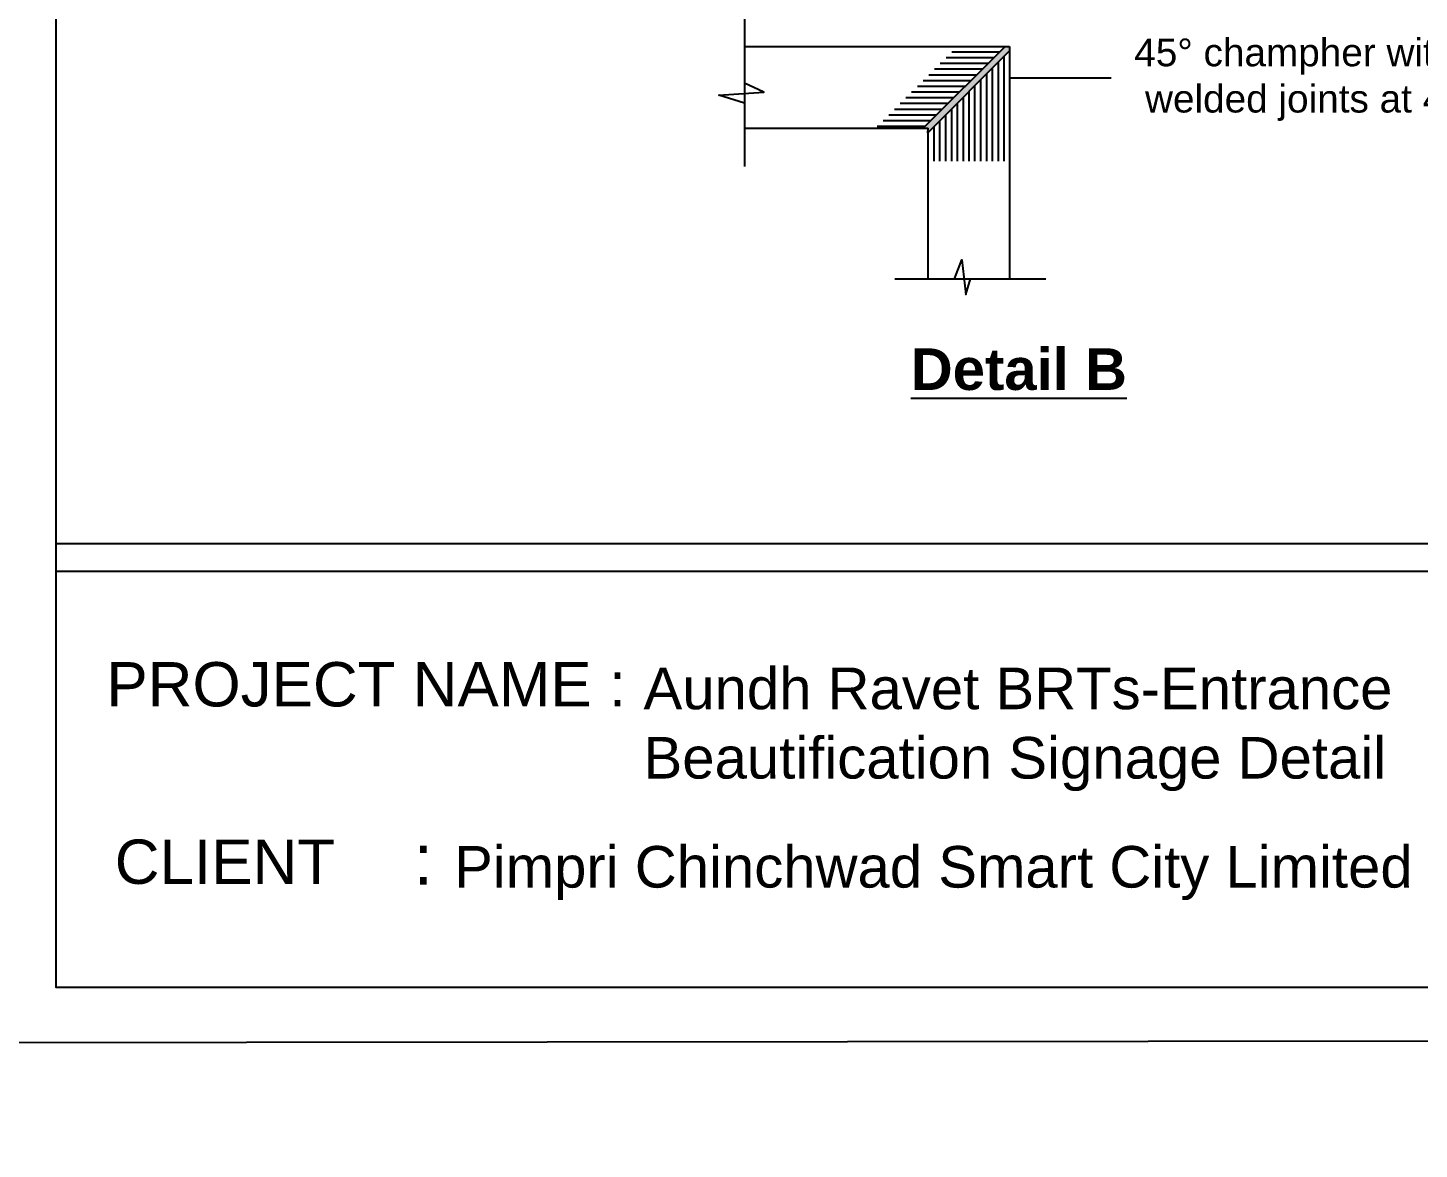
# Model space of a CAD drawing. Header units: metres. Extents: x 6 to 601, y -20 to 118.
# Drawn here: x 150.57 to 155.59, y 50.88 to 54.93 of the extents above; entities that cross this region are included whole.
import ezdxf

# ---------------------------------------------------------------- set-up
doc = ezdxf.new("R2010")
doc.units = ezdxf.units.M
doc.header["$MEASUREMENT"] = 0
doc.set_wipeout_variables(frame=1)
for name, pattern in [('CENTER', [2, 1.25, -0.25, 0.25, -0.25]), ('DASHED', [0.75, 0.5, -0.25]), ('DASHED2', [0.375, 0.25, -0.125])]:
    doc.linetypes.add(name, pattern=pattern)
for name, color, linetype in [('Brt Reling', 66, 'Continuous'), ('CENTER LINE', 6, 'CENTER'), ('DEFPOINT', 7, 'Continuous'), ('EL', 4, 'Continuous'), ('FOOTPATH', 30, 'Continuous'), ('HATCH', 8, 'Continuous'), ('PDA-Tree Girth', 7, 'Continuous'), ('PDA-Tree Grating', 7, 'Continuous'), ('PDA_Kerb Edge', 7, 'Continuous'), ('PDA_Levels', 7, 'Continuous'), ('PDA_Text', 19, 'Continuous'), ('PDA_Utility Band', 7, 'Continuous'), ('ProfileEdges', 7, 'Continuous'), ('PT', 2, 'Continuous'), ('Tree foliage', 74, 'Continuous'), ('Treegirth Hach', 96, 'Continuous')]:
    doc.layers.add(name, color=color, linetype=linetype)
for name, color, linetype, lineweight in [('CHEMBER', 194, 'Continuous', 30), ('Chp', 1, 'Continuous', 0), ('DASHED LINE', 8, 'DASHED2', 5), ('EXISTING ROAD', 7, 'Continuous', 5), ('PDA_Kerb Line', 250, 'Continuous', 30), ('PDA_Tactile band', 250, 'Continuous', 30), ('Treegirth', 13, 'Continuous', 30), ('WALL', 46, 'Continuous', 30)]:
    doc.layers.add(name, color=color, linetype=linetype, lineweight=lineweight)
for name, color, linetype, true_color in [('PDA - Dimensions', 7, 'Continuous', 0x000000), ('PDA - Hatch 4 - Pedestrian Ramp', 7, 'Continuous', 0xb3b3b3), ('PDA_Chainage Lines', 7, 'DASHED', 0x636466), ('PDA_Chainage Text', 7, 'Continuous', 0x636466)]:
    doc.layers.add(name, color=color, linetype=linetype, true_color=true_color)
doc.styles.add('AR', font='arial.ttf')
doc.styles.add('ARIAL', font='arialbd.ttf', dxfattribs={"width": 0.8})
doc.styles.add('PDF Arial', font='arial.ttf')
doc.styles.add('RS', font='RomanS')
doc.styles.get("Standard").update_dxf_attribs({"font": 'arial.ttf'})
doc.dimstyles.new('PDA_Dimentions', dxfattribs={"dimtxt": 0.3, "dimasz": 0.1, "dimexe": 0.075, "dimexo": 0.625, "dimgap": 0.1, "dimtad": 1, "dimdsep": 46, "dimtxsty": 'ARIAL', "dimblk": 'ARCHTICK', "dimcen": 0.09, "dimadec": 0, "dimazin": 0, "dimtfac": 1, "dimtmove": 1, "dimatfit": 3, "dimldrblk": 'ARCHTICK', "dimfxl": 1, "dimfxlon": 1, "dimlwd": 9, "dimarcsym": 0})
doc.dimstyles.get("Standard").update_dxf_attribs({"dimtxt": 0.18, "dimasz": 0.18, "dimexe": 0.18, "dimexo": 0.0625, "dimgap": 0.09, "dimtad": 0, "dimdec": 4, "dimzin": 0, "dimdsep": 46, "dimtxsty": 'Standard', "dimcen": 0.09, "dimadec": 0, "dimazin": 0, "dimtfac": 1, "dimtdec": 4, "dimtofl": 0, "dimtmove": 0, "dimatfit": 3, "dimfxl": 1, "dimtolj": 1, "dimtzin": 0, "dimarcsym": 0})

# ---------------------------------------------------------------- blocks, each defined once
blk = doc.blocks.new('Survey Base')
at = {"layer": 'Treegirth Hach', "lineweight": 5}
blk.add_hatch(color=8, dxfattribs=at).paths.add_polyline_path([(9947.807438811153, 10052.00313881115, 1), (9947.719561188846, 10052.00313881115, 1)])
at = {"layer": 'Brt Reling', "color": 8, "lineweight": 5, "elevation": 99.6956}
for points in [[(9946.0688, 10032.5006), (9918.1475, 10043.8812), (9893.3025, 10054.0267), (9886.122985621105, 10057.02610285822)], [(9945.993310725162, 10032.31539371127), (9918.072010725162, 10043.69599371127), (9893.226145649205, 10053.84184692119), (9886.043208493546, 10056.84267972102)]]:
    blk.add_lwpolyline(points, dxfattribs=at)
at = {"layer": 'CENTER LINE', "color": 8, "lineweight": 5, "ltscale": 2}
blk.add_lwpolyline([(9990.753495437828, 9926.798102528162), (9991.018061705803, 9931.446083342527), (9991.532914148022, 9956.941508111537, 0.3172132150365968), (9941.096063581146, 10030.38178720705), (9890.50529859179, 10050.81798229878), (9884.494266879756, 10053.28136159857)], format="xyb", dxfattribs=at)
at = {"layer": 'CHEMBER', "color": 8, "lineweight": 5}
for points, elevation in [([(9941.178999999998, 10050.6382), (9941.644599999998, 10052.0109), (9942.741799999998, 10051.6486)], 99.6054), ([(9942.7418, 10051.6486), (9942.2762, 10050.2759), (9941.179, 10050.6382)], 99.6799)]:
    blk.add_lwpolyline(points, dxfattribs=dict(at, elevation=elevation))
at = {"layer": 'Chp', "color": 8, "lineweight": 5}
blk.add_point((9945.825089549457, 10028.45053250837), dxfattribs=at)
at = {"layer": 'FOOTPATH', "color": 8, "lineweight": 5, "elevation": 99.6477}
blk.add_lwpolyline([(10004.7866114594, 9983.211269995612), (10004.2325, 9986.7247), (10003.5593, 9990.6829), (10001.8389, 9997.6047), (9999.6429, 10004.4286), (9997.7572, 10009.3528), (9994.7248, 10014.2305), (9991.0763, 10019.4218), (9986.6774, 10025.1078), (9979.9372, 10032.6138), (9975.0012, 10037.5156), (9969.0402, 10042.1762), (9965.306, 10044.5989), (9960.9045, 10046.3417), (9954.5509, 10049.0768), (9947.7635, 10051.9592), (9932.1836, 10058.0972), (9925.8846, 10060.5998), (9916.5229, 10064.388), (9910.5096, 10066.7966), (9893.365074992047, 10073.6770752974)], dxfattribs=at)
at = {"layer": 'PT'}
for p in [(9947.7635, 10051.9592, 99.8227), (9942.7418, 10051.6486, 99.6799), (9941.179, 10050.6382, 99.6054), (9942.2762, 10050.2759, 99.6689), (9946.0688, 10032.5006, 99.6956), (9945.9788, 10032.2827, 99.6913)]:
    blk.add_point(p, dxfattribs=at)
at = {"layer": 'Tree foliage'}
blk.add_circle((9947.7635, 10052.00313881115, 99.6477), 0.3912253239967443, dxfattribs=at)
at = {"layer": 'Treegirth', "color": 8, "lineweight": 5}
blk.add_circle((9947.7635, 10052.00313881115, 99.6477), 0.04393881115348641, dxfattribs=at)
at = {"layer": 'WALL', "color": 8, "lineweight": 5, "elevation": 99.6741}
for points in [[(10005.7433602174, 9976.214725753698), (10005.85086703158, 9978.471623570202), (10007.71474902527, 9979.52146025633), (10007.71155925502, 9982.737934850255), (10002.97827649431, 9999.693215556455), (10000.58913723579, 10006.69949227649), (9997.729791051574, 10013.32808185173), (9988.674198232458, 10025.37261413683), (9980.402598096907, 10034.86773244021), (9973.216165662312, 10041.51718168738), (9964.660724990565, 10046.7982571348), (9955.386045016352, 10051.1989520991), (9934.539648831074, 10059.20383697383), (9918.251381458234, 10065.60660556681), (9894.152096703952, 10075.48659133106)], [(10005.4437, 9976.229), (10005.5591, 9978.6516), (10007.41457509145, 9979.696701475195), (10007.4116, 9982.6967), (10002.6916, 9999.6044), (10000.309, 10006.5915), (9997.4685, 10013.1764), (9988.4409, 10025.1837), (9980.187, 10034.6585), (9973.0338, 10041.2772), (9964.5172, 10046.5343), (9955.2678, 10050.923), (9934.431, 10058.9242), (9918.1396, 10065.3282), (9894.032416778959, 10075.21142389933)]]:
    blk.add_lwpolyline(points, dxfattribs=at)
at = {"layer": 'EL'}
for s, p in [('99.80', (9943.3372, 10053.2417, 99.7974)), ('99.82', (9947.7635, 10051.5092, 99.8227)), ('99.68', (9942.7418, 10051.1986, 99.6799)), ('99.61', (9941.179, 10050.1882, 99.6054)), ('99.67', (9942.2762, 10049.8259, 99.6689)), ('99.70', (9946.0688, 10032.0506, 99.6956)), ('99.69', (9945.9788, 10031.8327, 99.6913))]:
    blk.add_text(s, height=0.3, dxfattribs=at).set_placement(p)
blk = doc.blocks.new('grating 2')
at = {"layer": 'PDA - Hatch 4 - Pedestrian Ramp', "ltscale": 0.1, "true_color": 0xc9c9c9}
h = blk.add_hatch(dxfattribs=at)
h.set_pattern_fill('ANSI36', color=9, scale=0.1, angle=95.22659420207617)
h.set_pattern_definition([(140.2265942020762, (8977.282069813158, -3736.417957618297), (-0.02480961240675281, 0.004387340564248081), [0.03125, -0.00625, 0, -0.00625])])
h.paths.add_polyline_path([(3400.416178192349, 2388.081141613099), (3400.493608786393, 2387.234675722997, -0.4142135623730951), (3401.262644082451, 2388.158572207144)])
at = {"layer": 'PDA-Tree Girth', "color": 254}
for p, q in [((3400.876625263392, 2387.884896955622), (3400.843938064359, 2387.925296017695)), ((3401.114567144472, 2388.06794988544), (3401.129424362024, 2388.018152292291)), ((3401.144281579577, 2387.96835469914), (3401.15913879713, 2387.918557105991)), ((3400.692705761778, 2387.663941452308), (3400.647046675877, 2387.688756469368)), ((3400.784023933576, 2387.614311418185), (3400.738364847677, 2387.639126435246)), ((3400.875342105374, 2387.564681384063), (3400.829683019476, 2387.589496401124)), ((3400.941999661459, 2387.804098831479), (3400.909312462425, 2387.844497893552)), ((3400.966660277173, 2387.51505134994), (3400.921001191274, 2387.539866367002)), ((3401.007374059524, 2387.723300707334), (3400.974686860492, 2387.763699769407)), ((3401.07274845759, 2387.64250258319), (3401.040061258557, 2387.682901645263)), ((3401.173996014683, 2387.868759512842), (3401.188853232235, 2387.818961919692)), ((3401.203710449789, 2387.769164326543), (3401.218567667342, 2387.719366733393)), ((3400.555861177751, 2387.396736898251), (3400.607527880209, 2387.391161142332)), ((3400.659194582667, 2387.385585386413), (3400.710861285124, 2387.380009630493)), ((3400.762527987582, 2387.374433874573), (3400.81419469004, 2387.368858118653)), ((3400.865861392496, 2387.363282362733), (3400.917528094955, 2387.357706606813))]:
    blk.add_line(p, q, dxfattribs=at)
at = {"layer": 'PDA-Tree Girth'}
blk.add_lwpolyline([(3400.493608786395, 2387.234675722997), (3401.011115059011, 2387.282014686775, -0.4142135623751762), (3401.309983046229, 2387.641065934526), (3401.262644082451, 2388.158572207144)], format="xyb", dxfattribs=at)
blk.add_arc((3401.340074676496, 2387.312106317042), 0.8499999999999772, 95.22659420206618, 185.2265942021243, dxfattribs=at)
at = {"layer": 'PDA-Tree Girth', "color": 254}
for radius, start, end in [(0.7887668520473567, 106.6125843642425, 128.9765942177965), (0.7368001588977109, 106.6125843642425, 128.9765942177965), (0.6848334657480651, 106.6125843642425, 128.9765942177965), (0.6328667725984195, 106.6125843642425, 128.9765942177965), (0.7887668520473567, 151.4765941863362, 173.8406040346555), (0.7368001588977109, 151.4765941863362, 173.8406040346555), (0.6848334657480651, 151.4765941863362, 173.8406040346555), (0.6328667725984195, 151.4765941863362, 173.8406040346555), (0.5809000794488037, 151.4765941863362, 173.8406040346555), (0.5289333862992164, 151.4765941863362, 173.8406040346555), (0.4769666931496293, 151.4765941863362, 173.8406040346555), (0.425000000000042, 151.4765941863362, 173.8406040346555), (0.5809000794488037, 106.6125843642425, 128.9765942177965), (0.5289333862992164, 106.6125843642425, 128.9765942177965), (0.4769666931496293, 106.6125843642425, 128.9765942177965), (0.425000000000042, 106.6125843642425, 128.9765942177965)]:
    blk.add_arc((3401.340074676496, 2387.312106317042), radius, start, end, dxfattribs=at)
at = {"layer": 'PDA-Tree Grating'}
blk.add_lwpolyline([(3401.262644082451, 2388.158572207144), (3400.416178192349, 2388.081141613099), (3400.493608786393, 2387.234675722997)], dxfattribs=at)
blk = doc.blocks.new('note')
at = {"layer": 'PDA_Kerb Line', "lineweight": 9}
blk.add_lwpolyline([(8271.673057118976, 11431.67047714566), (8292.438524708192, 11435.22381277589), (8293.15801481549, 11431.02368775048), (8272.392547226671, 11427.4703521193)], close=True, dxfattribs=at)
at = {"layer": 'PDA_Text', "insert": (8271.857884819565, 11431.42517935769), "char_height": 0.2999999999999998, "attachment_point": 1, "rotation": 9.62669910782356, "style": 'AR'}
blk.add_mtext_dynamic_manual_height_columns('{\\fArial|b1|i0|c0|p34;V.IMP NOTE : for Site Engineer -  PCMC Team  & Contracting Team .^J\\fArial|b0|i0|c0|p34;\\H0.33333x;^J}Please note, all the kerb line, seatings, grating, tactile alignment, bollards, drainage chamber covers, etc. shown in the drawings are as per the survey received. ^JThe Project Management Team and Contractors Team  has to verify these locations with respect to the site conditions and in case of any discrepancy and suggestion by engineering team / citizens  / local representatives , it is to be brought to the notice of team PDA before executing the same so that modifications if required could be done as per site conditions & suggestions if feasible.                                                    21st November 2022', width=20.70384526520898, gutter_width=7.5, heights=[3.955102574954353], dxfattribs=at)
blk = doc.blocks.new('_ArchTick')
at = {"color": 0, "linetype": 'ByBlock', "const_width": 0.15}
blk.add_lwpolyline([(-0.5, -0.5), (0.5, 0.5)], dxfattribs=at)
blk = doc.blocks.new('*D579')
at = {"layer": 'Defpoints', "color": 0, "transparency": 16777216}
for p in [(310.832625563569, 252.1217922481884), (309.3408406977996, 251.2783134286328), (314.5120044427786, 242.1325428007003)]:
    blk.add_point(p, dxfattribs=at)
at = {"layer": 'PDA - Dimensions', "color": 0, "lineweight": -2, "transparency": 16777216}
for p, q in [((309.8848962121736, 251.585931043992), (310.9196744458688, 252.1710110666459)), ((315.0560599571525, 242.4401604160595), (316.0908381908478, 243.0252404387134))]:
    blk.add_line(p, q, dxfattribs=at)
at = {"layer": 'PDA - Dimensions', "color": 0, "lineweight": 9, "transparency": 16777216}
for p, q in [((316.0037893085479, 242.9760216202559), (310.832625563569, 252.1217922481884)), ((312.9409498469444, 247.2802183950285), (312.4694429667147, 248.1141300614806)), ((313.4182074360584, 247.5489069342221), (312.9409498469444, 247.2802183950285))]:
    blk.add_line(p, q, dxfattribs=at)
at = {"layer": 'PDA - Dimensions', "color": 0, "lineweight": 9, "transparency": 16777216, "xscale": 0.1, "yscale": 0.1, "zscale": 0.1}
for p, rotation in [((310.832625563569, 252.1217922481884), 119.4845063425581), ((316.0037893085479, 242.9760216202559), 299.4845063425581)]:
    blk.add_blockref('_ArchTick', p, dxfattribs=dict(at, rotation=rotation))
at = {"layer": 'PDA - Dimensions', "color": 0, "transparency": 16777216, "insert": (313.2986489561852, 247.1619685424354), "char_height": 0.3, "attachment_point": 5, "rotation": 119.48450634255806, "style": 'ARIAL'}
blk.add_mtext('10.51', dxfattribs=at)
blk = doc.blocks.new('*D580')
at = {"layer": 'Defpoints', "color": 0, "transparency": 16777216}
for p in [(316.0014405565034, 242.9801756460274), (316.3229372067235, 242.4152509573305, 99.7064), (316.3229372066938, 242.4152509573136)]:
    blk.add_point(p, dxfattribs=at)
at = {"layer": 'PDA - Dimensions', "color": 0, "lineweight": -2, "transparency": 16777216}
for p, q in [((315.45824374045, 242.6710442515858), (315.9145290659051, 242.9307146228998)), ((315.77974039067, 242.1061195628888), (316.2360257161252, 242.3657899342029))]:
    blk.add_line(p, q, dxfattribs=at)
at = {"layer": 'PDA - Dimensions', "color": 0, "lineweight": 9, "transparency": 16777216}
for p, q in [((316.0014405564737, 242.9801756460105), (316.3229372066938, 242.4152509573136)), ((316.1621888815837, 242.697713301662), (315.7386597503698, 242.483718939616)), ((315.7386597503698, 242.483718939616), (316.1483562686763, 241.7638119735369))]:
    blk.add_line(p, q, dxfattribs=at)
at = {"layer": 'PDA - Dimensions', "color": 0, "lineweight": 9, "transparency": 16777216, "xscale": 0.1, "yscale": 0.1, "zscale": 0.1}
for p, rotation in [((316.0014405564737, 242.9801756460105), 119.6440518207673), ((316.3229372066938, 242.4152509573136), 299.6440518207673)]:
    blk.add_blockref('_ArchTick', p, dxfattribs=dict(at, rotation=rotation))
at = {"layer": 'PDA - Dimensions', "color": 0, "transparency": 16777216, "insert": (315.8527690062272, 242.7950708516652), "char_height": 0.3, "attachment_point": 5, "rotation": 119.64405182076727, "style": 'ARIAL'}
blk.add_mtext('0.65', dxfattribs=at)
blk = doc.blocks.new('*D581')
at = {"layer": 'Defpoints', "color": 0, "transparency": 16777216}
for p in [(316.9523929243658, 243.3487699116922), (316.0756320911696, 242.8498084101738), (316.3229372067235, 242.4152509573304, 99.7064)]:
    blk.add_point(p, dxfattribs=at)
at = {"layer": 'PDA - Dimensions', "color": 0, "lineweight": 9, "transparency": 16777216}
for p, q in [((316.7189730430676, 242.8184052636723), (316.4015048008695, 243.3762513493842)), ((317.1996980399197, 242.9142124588489), (316.9523929243658, 243.3487699116922)), ((317.0760454821428, 243.1314911852705), (316.7189730430676, 242.8184052636723))]:
    blk.add_line(p, q, dxfattribs=at)
at = {"layer": 'PDA - Dimensions', "color": 0, "lineweight": -2, "transparency": 16777216}
for p, q in [((316.6188289072228, 243.1589398046157), (317.0393044149343, 243.3982309348029)), ((316.8661340227767, 242.7243823517723), (317.2866095304882, 242.9636734819595))]:
    blk.add_line(p, q, dxfattribs=at)
at = {"layer": 'PDA - Dimensions', "color": 0, "lineweight": 9, "transparency": 16777216, "xscale": 0.1, "yscale": 0.1, "zscale": 0.1}
for p, rotation in [((316.9523929243658, 243.3487699116922), 119.644051820791), ((317.1996980399197, 242.9142124588489), 299.644051820791)]:
    blk.add_blockref('_ArchTick', p, dxfattribs=dict(at, rotation=rotation))
at = {"layer": 'PDA - Dimensions', "color": 0, "transparency": 16777216, "insert": (316.9988205867346, 242.8385266121004), "char_height": 0.3, "attachment_point": 5, "rotation": 119.64405182079103, "style": 'ARIAL'}
blk.add_mtext('0.5', dxfattribs=at)
blk = doc.blocks.new('*U448')
blk.add_lwpolyline([(0.05641654661860684, -0.1579309129576671), (0.09249480239503782, 0.1398917850694232), (-0.05641654661849316, 0.1579309129576671), (-0.09249480239498098, -0.139891785069409)], close=True)
blk = doc.blocks.new('*U449')
at = {"color": 0, "linetype": 'ByBlock', "lineweight": -2, "transparency": 16777216}
for p, rotation in [((413.8588475626099, 57.78330548421348), 304.6153846153848), ((414.1554084339013, 57.89595451952702), 290.7692307692309), ((414.4703104639679, 57.93435851669083), 276.9230769230771), ((414.7852526914445, 57.89628557498259), 263.0769230769233), ((415.0819318188385, 57.78394835538489), 249.2307692307695), ((413.5978628899781, 57.60295816322004), 318.4615384615385), ((415.3431059336506, 57.60387548877154), 235.3846153846157), ((413.3876218965387, 57.36539368730702), 332.3076923076924), ((415.5535965456571, 57.36653215561189), 221.5384615384619), ((413.2403430246354, 57.08441844030273), 346.1538461538462), ((415.7011707055906, 57.08571188772127), 207.6923076923081), ((415.7772519396858, 56.77773493832933), 193.8461538461543)]:
    blk.add_blockref('*U448', p, dxfattribs=dict(at, rotation=rotation))
blk.add_blockref('*U448', (413.1645855869664, 56.7763616822596), dxfattribs=at)
blk = doc.blocks.new('*U450')
at = {"layer": 'DASHED LINE'}
blk.add_line((0.690436106006814, -0.08347524936893791), (-0.6904361060068709, 0.08347524936894501), dxfattribs=at)
blk = doc.blocks.new('*U451')
at = {"color": 0, "linetype": 'ByBlock', "lineweight": -2, "transparency": 16777216}
for p, rotation in [((414.3042208211149, 57.293600452492), 290.7692307692309), ((414.470645869143, 57.31389462633893), 276.9230769230771), ((414.6370916214359, 57.29377096745409), 263.0769230769233), ((414.7938848558761, 57.23439898974537), 249.2307692307695), ((414.0095576074607, 57.13875669478542), 318.4615384615385), ((414.1474884962126, 57.23406786953098), 304.6153846153847), ((414.9319133195982, 57.13922917674881), 235.3846153846157), ((415.0431553000037, 57.01379245206759), 221.5384615384619), ((413.898444196755, 57.01320606728951), 332.3076923076924), ((415.1211458175395, 56.86537874219625), 207.692307692308), ((413.8206057716448, 56.86471253315535), 346.1538461538462), ((415.1613523468105, 56.70261331249061), 193.8461538461542)]:
    blk.add_blockref('*U450', p, dxfattribs=dict(at, rotation=rotation))
blk.add_blockref('*U450', (413.7805660184665, 56.70190599683478), dxfattribs=at)
blk = doc.blocks.new('*U452')
blk.add_lwpolyline([(2.095111397620485, -0.4048994177627776), (-2.131111158647741, 0.1070653833203465), (-2.095126483942636, 0.4048994177627776), (2.131111158647684, -0.1070672108780428)])
blk = doc.blocks.new('*U453')
at = {"color": 0, "linetype": 'ByBlock', "lineweight": -2, "transparency": 16777216}
for p, rotation in [((421.8297471062255, 59.88974331678241), 290.7692307692308), ((422.636090987239, 59.98795750242099), 276.9230769230771), ((423.4425081736191, 59.89034704079299), 263.0769230769233), ((421.0703383060025, 59.60141233535253), 304.6153846153847), ((424.2021326297007, 59.60258469712863), 249.2307692307694), ((424.8708177432189, 59.14139417286815), 235.3846153846156), ((420.4019986657002, 59.13972130673158), 318.4615384615385), ((425.4097019659474, 58.53357818492218), 221.5384615384618), ((419.8635696558973, 58.53150203532439), 332.3076923076924), ((425.7874673056259, 57.81446078918896), 207.6923076923079), ((419.4863428135336, 57.81210201439807), 346.1538461538462), ((425.9821594138331, 57.0258344748231), 193.8461538461542)]:
    blk.add_blockref('*U452', p, dxfattribs=dict(at, rotation=rotation))
blk.add_blockref('*U452', (419.2922411915235, 57.02333015825616), dxfattribs=at)
blk = doc.blocks.new('*U454')
at = {"layer": 'DASHED LINE'}
blk.add_line((2.038678879989163, -0.2469656562969931), (-2.03867887998922, 0.2469656562970002), dxfattribs=at)
blk = doc.blocks.new('*U455')
at = {"color": 0, "linetype": 'ByBlock', "lineweight": -2, "transparency": 16777216}
for p, rotation in [((422.6360692458626, 60.06294154116071), 276.9230769230772), ((423.4604319190496, 59.96315738269681), 263.0769230769233), ((421.8117811415721, 59.96254325258238), 290.769230769231), ((424.2369601990038, 59.66898986977994), 249.2307692307695), ((421.035472234634, 59.66779730056104), 304.6153846153848), ((424.9205250846597, 59.1975349490054), 235.3846153846157), ((420.3522587769516, 59.19583324847024), 318.4615384615385), ((425.4714002695203, 58.57619186669973), 221.5384615384619), ((419.8018466513055, 58.57407993149798), 332.3076923076924), ((425.8575708901913, 57.8410708243163), 207.6923076923081), ((419.4162238097715, 57.83867139244531), 346.1538461538462), ((426.0565941138724, 57.03489438478218), 193.8461538461543)]:
    blk.add_blockref('*U454', p, dxfattribs=dict(at, rotation=rotation))
blk.add_blockref('*U454', (419.2178012502176, 57.03234690250072), dxfattribs=at)
blk = doc.blocks.new('tree1')
at = {"linetype": 'DASHED'}
blk.add_line((482.9002406898329, 79.53326005811515), (494.1002406898329, 79.53326005811515), dxfattribs=at)
at = {"color": 1, "lineweight": 30}
for p, q in [((488.4161584743432, 79.61352992475265), (488.5842318650034, 79.45307710396216)), ((488.4258935361611, 79.45539307698962), (488.5721723742903, 79.60859721413729))]:
    blk.add_line(p, q, dxfattribs=at)
blk.add_lwpolyline([(486.6002406898334, 81.08326005811514), (490.4002406898334, 81.08326005811514), (490.4002406898334, 79.38326005811514), (486.6002406898334, 79.38326005811514)], close=True)
at = {"layer": 'DASHED LINE'}
for radius in [1.4, 1.324999999999998, 1.25]:
    blk.add_arc((488.5002406898328, 79.53326005811509), radius, 2.882441545614316e-07, 180.0000002882435, dxfattribs=at)
for name, p in [('*U453', (65.86288834761234, 22.91482931064924)), ('*U455', (65.86288834761234, 22.91482931064924)), ('*U449', (74.02923856535944, 22.91482931064924)), ('*U451', (74.02923856535944, 22.91482931064924))]:
    blk.add_blockref(name, p)
blk = doc.blocks.new('direction')
at = {"layer": 'PDA_Text', "color": 18, "lineweight": -3, "true_color": 0x000000, "insert": (8299.26790929622, 11463.76129872452), "char_height": 0.7499999999999987, "width": 9.226051727479195, "attachment_point": 1, "rotation": 303.9391874062145, "style": 'RS'}
blk.add_mtext('{\\fArial|b0|i0|c0|p34;\\H0.6x;Towards Aundh}', dxfattribs=at)
at = {"layer": 'PDA - Dimensions', "linetype": 'Continuous', "lineweight": 0}
blk.add_leader([(8301.745344059153, 11458.74126231147), (8298.450760845164, 11463.73022164667)], dimstyle='Standard', override={"dimtxt": 0.2, "dimasz": 0.6, "dimexe": 0, "dimexo": 0, "dimtih": 0, "dimtoh": 0, "dimdec": 1, "dimclre": 256, "dimclrt": 256, "dimtdec": 1, "dimfxl": 5000, "dimfxlon": 1, "dimlwd": 0, "dimlwe": 65535, "dimarcsym": 1}, dxfattribs=at)
blk = doc.blocks.new('site plan')
at = {"true_color": 0xf27172, "transparency": 33554585}
h = blk.add_hatch(color=11, dxfattribs=at)
h.dxf.hatch_style = 1
edge = h.paths.add_edge_path()
edge.add_arc((352.3148610264307, 189.4305662853658), 79.20000003518692, 112.7258545018462, 119.6243027778354)
edge.add_line((313.165459101645, 258.2779651796245), (310.5484366106339, 256.789820863467))
edge.add_line((310.5484366106339, 256.789820863467), (311.5713872515062, 254.8406972009325))
edge.add_line((311.5713872515062, 254.8406972009325), (314.2529424985314, 256.365537439422))
edge.add_arc((352.3148610213557, 189.4305663188952), 77.00000000353165, 112.7958497296587, 119.6243027778375, ccw=False)
edge.add_line((322.4813026911997, 260.4161902008127), (321.7181352636744, 262.481783784955))
edge = h.paths.add_edge_path()
edge.add_line((334.1697514640528, 264.2620770593385), (333.6799247771141, 266.4070507241686))
edge.add_arc((352.3148610264252, 189.4305662853512), 79.20000003519809, 103.6086942529211, 107.0827567359907)
edge.add_line((329.0496499988767, 265.1363782248518), (329.2178546852083, 264.0617705672739))
edge.add_line((329.2178546852083, 264.0617705672739), (328.0542284217154, 263.7562410942082))
edge.add_line((328.0542284217154, 263.7562410942082), (327.8952447771117, 264.7719383714211))
edge.add_arc((352.3148610264179, 189.430566285364), 79.20000003518369, 107.9585262476056, 112.7258545018372)
edge.add_line((321.7181352636744, 262.481783784955), (322.4813026911997, 260.4161902008127))
edge.add_arc((352.3148610213466, 189.4305663188898), 77.00000000353315, 103.62998673629733, 112.79584972965091, ccw=False)
edge = h.paths.add_edge_path()
edge.add_line((343.977041262835, 267.3170424417622), (345.1776995282853, 267.287521947168))
edge.add_line((345.1776995282853, 267.287521947168), (345.2071570907556, 266.1018161155316))
edge.add_arc((352.3148610213993, 189.4305663188334), 77.00000000359344, 94.45202232615537, 95.29638959733808, ccw=False)
edge.add_line((346.3377913633758, 266.1982329425919), (346.1288330102452, 268.3886125058507))
edge.add_arc((352.3148610264288, 189.4305662853621), 79.20000003518821, 94.4797306405134, 103.6086942529256)
edge.add_line((333.6799247771141, 266.4070507241686), (334.1697514640528, 264.2620770593385))
edge.add_arc((352.3148610213411, 189.4305663188952), 77.00000000352645, 96.19153271988267, 103.62998673629443, ccw=False)
edge.add_line((344.0102233725574, 265.9814186594504), (343.977041262835, 267.3170424417622))
edge = h.paths.add_edge_path()
edge.add_arc((352.314861026427, 189.4305662853658), 79.20000003518449, 85.36612871924618, 94.47973064051229)
edge.add_line((346.1288330102452, 268.3886125058507), (346.3377913633758, 266.1982329425919))
edge.add_arc((352.3148610213411, 189.4305663188934), 77.00000000352907, 85.28980767295087, 94.45202232611558, ccw=False)
edge.add_line((358.6377775310757, 266.1705215401107), (358.7132842070187, 268.3716847622109))
edge = h.paths.add_edge_path()
edge.add_line((369.0384760351662, 268.0286226413027), (368.4631496594138, 268.2072220706305))
edge.add_line((368.4631496594138, 268.2072220706305), (368.2081174827126, 267.0195114050657))
edge.add_arc((352.3148610264179, 189.4305662853603), 79.2000000351907, 78.42371635041225, 85.36612871923995)
edge.add_line((358.7132842070187, 268.3716847622109), (358.6377775310757, 266.1705215401107))
edge.add_arc((352.3148610213866, 189.4305663188825), 77.00000000353644, 84.2233783267871, 85.28980767298532, ccw=False)
edge.add_line((360.0649378811886, 266.0395495337234), (360.0481643383009, 266.8540564882314))
edge.add_line((360.0481643383009, 266.8540564882314), (361.1578817691989, 266.8729401733144))
edge.add_line((361.1578817691989, 266.8729401733144), (361.177530416946, 265.9188209187196))
edge.add_arc((352.3148610213484, 189.4305663189098), 77.00000000351291, 77.99274978828959, 83.3906299983131, ccw=False)
edge.add_line((368.3335917512049, 264.7459051706028), (369.0384760351662, 268.0286226413027))
h.paths.add_polyline_path([(312.6202260284881, 255.4274295151754), (318.5106436476144, 258.6172102437904), (318.4826347083344, 258.6747010717991), (312.5922170892081, 255.4849203431841)], flags=17)
h.paths.add_polyline_path([(337.5449007800835, 265.1904710718863), (344.2061820409763, 265.8969077552683), (344.1167729100707, 265.9457617465741), (337.4554916491779, 265.2393250631903)], flags=16)
h.paths.add_polyline_path([(362.0291969791633, 266.6180876915769), (362.1047467109365, 267.2295224407935), (361.4911997842828, 267.3053331561605), (361.4156500525096, 266.6938984069438)], flags=16)
at = {"true_color": 0xf27172, "transparency": 33554687}
h = blk.add_hatch(color=11, dxfattribs=at)
h.dxf.hatch_style = 1
h.paths.add_polyline_path([(261.0134215402195, 228.4107805355125), (262.1095122894912, 226.5032393682286), (283.8298279774717, 238.8356560387147), (311.5713872515062, 254.8406972009325), (310.5425699968018, 256.7864848707268), (282.7435847389879, 240.7487884509774)])
at = {"true_color": 0xf27172, "transparency": 33554559}
h = blk.add_hatch(color=11, dxfattribs=at)
h.dxf.hatch_style = 1
h.paths.add_polyline_path([(268.6613022605598, 215.1010729896097), (272.3369837518821, 208.7042360787964), (293.9127330853826, 221.0589171967804), (321.1621719542618, 236.5664768627357), (319.5919276368513, 239.6453686289969), (309.3388462944513, 234.108295561693), (299.1978577392492, 228.2416858123324), (298.9474831012849, 228.674482000697), (309.0948125793075, 234.5447600038369), (319.3549061694575, 240.0856199647496), (317.7788377131437, 243.0130604652441), (290.3289979881993, 227.4039772213182)])
at = {"layer": 'HATCH', "transparency": 33554539}
h = blk.add_hatch(color=9, dxfattribs=at)
h.dxf.hatch_style = 1
edge = h.paths.add_edge_path()
edge.add_line((398.3203993259576, 223.5948501189359), (398.2467099829537, 223.4641372269434))
edge.add_arc((359.6859929776801, 159.1362964110049), 75.00000000001013, 50.643027904231985, 59.05981801813658, ccw=False)
edge.add_line((407.2472450699024, 217.1270482549116), (420.1046861651594, 205.7425696610298))
edge.add_line((420.1046861651594, 205.7425696610298), (420.8094782192929, 205.0855419844447))
edge.add_line((420.8094782192929, 205.0855419844447), (426.7812055969134, 211.8232616019814))
edge.add_line((426.7812055969134, 211.8232616019814), (425.7956355365113, 213.1024875697058))
edge.add_line((425.7956355365113, 213.1024875697058), (416.1118382745717, 221.7624692343961))
edge.add_line((416.1118382745717, 221.7624692343961), (407.675593800961, 228.7029774813527))
edge.add_line((407.675593800961, 228.7029774813527), (397.9149773290828, 235.6102521388693))
edge.add_line((397.9149773290828, 235.6102521388693), (386.314013544601, 241.8729637314991))
edge.add_line((386.314013544601, 241.8729637314991), (377.9310103320986, 245.1417021162761))
edge.add_line((377.9310103320986, 245.1417021162761), (370.004542349363, 247.1773856186501))
edge.add_line((370.004542349363, 247.1773856186501), (361.3097273447547, 248.3728635135467))
edge.add_line((361.3097273447547, 248.3728635135467), (352.0254405817377, 248.5341186884871))
edge.add_line((352.0254405817377, 248.5341186884871), (343.4882141783619, 247.6993770357221))
edge.add_line((343.4882141783619, 247.6993770357221), (335.9139085503266, 246.2670993457305))
edge.add_line((335.9139085503266, 246.2670993457305), (328.3596033347476, 243.666881654497))
edge.add_line((328.3596033347476, 243.666881654497), (319.6629500633953, 239.6837235734347))
edge.add_line((319.6629500633953, 239.6837235734347), (319.5471197944607, 239.6211706060803))
edge.add_line((319.5471197944607, 239.6211706060803), (321.5574075041695, 235.8133975529236))
edge.add_line((321.5574075041695, 235.8133975529236), (272.7275633488734, 208.0245052619248))
edge.add_line((272.7275633488734, 208.0245052619248), (278.0056757168622, 198.8389367912332))
edge.add_arc((432.4627185270929, -58.34392022211796), 300.0000000253854, 119.65879195034401, 120.98788440321641, ccw=False)
edge.add_line((284.0125765543999, 202.3523692864183), (322.5566917870638, 224.3008189144221))
edge.add_arc((359.6859929776747, 159.1362964110067), 75.00000000000819, 68.39042136316829, 119.67353207975981, ccw=False)
edge.add_line((387.3069919584923, 228.864916182969), (387.3659540972676, 229.0028996805177))
edge.add_arc((359.6859929777474, 159.1362964110758), 75.14999999991836, 59.06286877645181, 68.38737060490178, ccw=False)
edge = h.paths.add_edge_path()
edge.add_arc((349.3010737985187, 183.2254006047624), 81.89159830320767, 61.67163064802283, 66.55978401002817)
edge.add_line((381.8768936897104, 258.3589472471904), (381.8010254331712, 258.3911790539078))
edge.add_arc((359.0054820677524, 203.3172762747963), 59.60513035509366, 54.30315257286412, 67.51493234201462, ccw=False)
edge.add_line((393.7848686451925, 251.723534485518), (393.8556885749858, 251.8566782141697))
edge.add_arc((354.4186595736501, 193.2390454698689), 70.64917639292004, 56.0679491882368, 60.69628579069675)
edge.add_arc((352.3148610210937, 189.4305663229297), 74.99999999976491, 50.555828616822396, 60.71876623491141, ccw=False)
edge.add_line((399.9643149738331, 247.3488668674945), (426.1371010257917, 225.8164850111243))
edge.add_arc((330.8381931213371, 109.9798839230934), 149.9999999980311, 47.181571827729215, 50.55582861685792, ccw=False)
edge.add_line((432.7897821686583, 220.0065783664668), (433.461019319695, 219.3846048124851))
edge.add_line((433.461019319695, 219.3846048124851), (427.140824567834, 212.2303391908226))
edge.add_line((427.140824567834, 212.2303391908226), (427.498951335785, 212.639353591625))
edge.add_line((427.498951335785, 212.639353591625), (426.0958726766057, 213.5047626797495))
edge.add_line((426.0958726766057, 213.5047626797495), (416.4374589846284, 222.1420444422365))
edge.add_line((416.4374589846284, 222.1420444422365), (407.9792388866026, 229.1006320612996))
edge.add_line((407.9792388866026, 229.1006320612996), (398.1791149908786, 236.0358648532401))
edge.add_line((398.1791149908786, 236.0358648532401), (386.524392843321, 242.327597579806))
edge.add_line((386.524392843321, 242.327597579806), (378.0845744193266, 245.6184896078375))
edge.add_line((378.0845744193266, 245.6184896078375), (370.1010999551254, 247.6688135722943))
edge.add_line((370.1010999551254, 247.6688135722943), (361.3482586408572, 248.8722696898985))
edge.add_line((361.3482586408572, 248.8722696898985), (352.0053878903054, 249.0345423873878))
edge.add_line((352.0053878903054, 249.0345423873878), (343.4172933091158, 248.1948270130833))
edge.add_line((343.4172933091158, 248.1948270130833), (335.7854211527811, 246.7516636712244))
edge.add_line((335.7854211527811, 246.7516636712244), (328.1736885489918, 244.1316792765738))
edge.add_line((328.1736885489918, 244.1316792765738), (319.4398125364369, 240.1314727910485))
edge.add_line((319.4398125364369, 240.1314727910485), (319.3136729533489, 240.0633523826655))
edge.add_line((319.3136729533489, 240.0633523826655), (317.364540297036, 243.7552889994367))
edge.add_line((317.364540297036, 243.7552889994367), (289.9088339607588, 228.1428697642787))
edge.add_line((289.9088339607588, 228.1428697642787), (268.2376559472323, 215.8383502484321))
edge.add_line((268.2376559472323, 215.8383502484321), (263.0063138116147, 224.9425238677322))
edge.add_line((263.0063138116147, 224.9425238677322), (284.7185724453229, 237.270365883227))
edge.add_line((284.7185724453229, 237.270365883227), (315.241564482134, 254.6269671723549))
edge.add_arc((352.314861020961, 189.4305663227296), 75.00000000000541, 61.44883574043621, 119.6243021433603, ccw=False)
at = {"elevation": 99.6956}
blk.add_lwpolyline([(316.5393141286804, 242.3082174859555), (317.7788377131437, 243.0130604652441)], dxfattribs=at)
at = {"layer": 'Brt Reling'}
blk.add_lwpolyline([(317.6858422003716, 243.1902535254067), (290.2301358640943, 227.5778342902486), (268.5615009363495, 215.2747585485913)], dxfattribs=at)
at = {"layer": 'CENTER LINE', "color": 1, "lineweight": 30, "ltscale": 2}
blk.add_lwpolyline([(427.1408245676612, 212.2303391906225), (423.651792359844, 215.3126070592007), (403.9344552686525, 231.4838276446026, 0.3172132150365968), (315.0303442925069, 237.2639262833927), (270.5621323308473, 211.7930333829376)], format="xyb", dxfattribs=at)
blk.add_lwpolyline([(427.1408245676612, 212.2303391906225), (423.651792359844, 215.3126070592007), (403.9344552686525, 231.4838276446026, 0.3172132150365968), (315.0303442925069, 237.2639262833927), (270.5621323308473, 211.7930333829376)], format="xyb", dxfattribs=at)
at = {"layer": 'PDA - Dimensions'}
blk.add_lwpolyline([(302.0042265311513, 255.2456685875168), (301.5526637863277, 256.0241871086964), (302.3310706792781, 256.4759421963772), (302.7830181103, 255.697646931334), (302.0042265310913, 255.245668587615)], dxfattribs=at)
at = {"layer": 'PDA_Chainage Lines', "lineweight": 30}
blk.add_line((314.8167841145223, 254.7305310399424), (316.6780392852634, 251.4159428914227), dxfattribs=at)
at = {"layer": 'PDA_Kerb Edge'}
for points, const_width in [([(311.333329265588, 254.7053278489784), (314.252943238329, 256.3655378601015, -0.213669249986977), (376.8997275064048, 262.4003158076739)], 0.01), ([(311.4074758601091, 254.5749350481001), (314.3270898328501, 256.2351450592232, -0.2331685898795763), (382.2063765796247, 260.2334183599633)], 0.01), ([(263.0063138116129, 224.9425238677322), (284.7185724453229, 237.270365883227), (315.241564482134, 254.6269671723549, -0.2351135602686825), (381.9805306089347, 258.3145190605337)], 0.05), ([(317.7788377131437, 243.0130604652441), (317.6058289959637, 243.3173103358731, 0.4142135623736071), (316.9240310133737, 243.5047976979458), (289.9088339607588, 228.1428697642787), (268.237655947245, 215.8383502484085)], 0.1), ([(317.648444911445, 242.9389138721672), (317.4754361942651, 243.2431637427962, 0.414213562375278), (316.9981776064506, 243.3744048962453), (289.9829805538357, 228.01247696258), (268.3123894062719, 215.7082906253709)], 0.01)]:
    blk.add_lwpolyline(points, format="xyb", dxfattribs=dict(at, const_width=const_width))
for points in [[(262.932251772625, 225.0729647140233, 0.01, 0.01, 0), (284.644510406335, 237.4008067295181, 0.01, 0.01, 0), (315.1674178890571, 254.7573599740535, 0.01, 0.01, -0.2350451685050067), (382.0204837819201, 258.4602590381655, 0.01, 0, 0.6755439498466161), (382.6787889175703, 259.1139340592053, 0, 0, 0), (382.2063765796247, 260.2334183599633, 0, 0, 0)], [(263.0063138116129, 224.9425238677322, 0.01, 0.01, 0), (284.7185724453229, 237.270365883227, 0.01, 0.01, 0), (315.2415644822522, 254.6269671724203, 0.01, 0.01, -0.2350451685050076), (381.9611911217198, 258.3224752203696, 0.01, 0, 0.6755439498450695), (382.8169877980636, 259.1722527477232, 0, 0, 0), (382.4046249450475, 260.149436667547, 0, 0, 0)]]:
    blk.add_lwpolyline(points, format="xyseb", dxfattribs=at)
at = {"layer": 'PDA_Kerb Edge', "const_width": 0.01}
for points in [[(308.3866507317671, 260.9175595622964), (307.97525737045, 260.5107109884775), (288.8216544063689, 249.0958523978334), (273.7077362488344, 240.2496323631804), (258.9952262024926, 231.9230724629033)], [(259.0325932350897, 231.8580421239221), (273.7451512171065, 240.1846291534421), (288.8597956135654, 249.031274257839), (308.0111910388405, 260.4448172347402), (308.4215128483975, 260.8511335064031)], [(262.1095122894858, 226.5032393682341), (283.8298279774717, 238.8356560387147), (311.6396672330684, 254.7069684078124)], [(262.1842457496641, 226.3731797431919), (283.9038900164596, 238.7052151924236), (311.7341293937534, 254.5306093553681)], [(262.9315803514346, 225.0725834927744), (284.644510406335, 237.4008067295181), (312.431595729764, 253.2016614227705)], [(262.9315803514346, 225.0725834927744), (284.644510406335, 237.4008067295181), (312.431595729764, 253.2016614227705)], [(335.7854211527792, 246.751663671228), (328.1736885489918, 244.1316792765701), (319.439812536426, 240.1314727910431), (309.094812579302, 234.5447600038387), (298.9474831012831, 228.6744820006952), (299.1978577392492, 228.2416858123324), (309.3388462944877, 234.1082955617148), (319.6629500634099, 239.683723573442), (328.3596033347349, 243.6668816544916), (335.9139085503211, 246.267099345725)]]:
    blk.add_lwpolyline(points, dxfattribs=at)
at = {"layer": 'PDA_Tactile band'}
blk.add_line((312.3219505394463, 252.9667572211056), (308.2451277345335, 260.1361804840817), dxfattribs=at)
blk.add_lwpolyline([(314.6934938139348, 254.6507850377438), (315.2906753574243, 254.9996114275109, -0.01747501299712864), (317.4320393677644, 256.1520300464872, 0.01234996379474591), (318.4157418677605, 256.6684999661538, -0.03191942184919304), (321.4920588055793, 258.1331489786371, 0.00841164272727913), (324.8099994265667, 259.5256186718816, -4.522347418853111)], format="xyb", dxfattribs=at)
at = {"layer": 'PDA_Utility Band', "const_width": 0.01}
blk.add_lwpolyline([(287.8278690340376, 247.9638057169468), (289.0632153852875, 248.6868575112112), (308.2028372702589, 260.0933838814744), (308.5958528754909, 260.4911031537504)], dxfattribs=at)
for name, p, rotation in [('tree1', (-67.8549969915457, -59.1568107438452), 30.11323180089258), ('direction', (11009.51766843813, -9024.395880571896), 84.96455949791424), ('note', (-3810.248736283963, -13263.23413220909, 99.413), 18.98251148477187)]:
    blk.add_blockref(name, p, dxfattribs=dict(rotation=rotation))
at = {"layer": 'EXISTING ROAD', "rotation": 51.79989677134766}
blk.add_blockref('Survey Base', (2049.792497357163, -13777.89037235985), dxfattribs=at)
at = {"layer": 'PDA-Tree Grating'}
for p, xscale, yscale, zscale, rotation in [((2502.122062261758, 267.0603815339273), -0.5294117485537276, 0.5294117485537275, 0.5294117485537277, 35.35569671632987), ((-798.9365687103164, -1648.737185389838), 0.5294117485537285, 0.5294117485537285, 0.5294117485537285, 24.90250831916758), ((1403.272250708527, 2160.459019371168), 0.5294117485537265, 0.5294117485537265, 0.5294117485537265, 204.9025083161117), ((-1897.786765050771, 244.6612291326492), -0.5294117485537281, 0.5294117485537275, 0.5294117485537277, 215.3556967193855)]:
    blk.add_blockref('grating 2', p, dxfattribs=dict(at, xscale=xscale, yscale=yscale, zscale=zscale, rotation=rotation))
at = {"layer": 'PDA_Chainage Text', "color": 251, "linetype": 'Continuous', "lineweight": -3, "true_color": 0x636466, "extrusion": (0.005531938766574927, -0.004313919878458007, 0.9999753935716443), "insert": (316.3236997587046, 249.8019951357292), "char_height": 0.3499999999999987, "width": 7.022197755980273, "attachment_point": 4, "text_direction": (-0.1741380092765911, 0.9847074667404899, 0.005211398153384475), "style": 'AR'}
blk.add_mtext('CH : 118.70 M', dxfattribs=at)
at = {"layer": 'PDA_Levels', "linetype": 'ByBlock', "lineweight": 0, "style": 'AR'}
blk.add_text('MV Lane', height=0.4999999999999999, rotation=27.24212341731181, dxfattribs=at).set_placement((319.7577622334065, 247.0231371542341))
at = {"layer": 'PDA - Dimensions'}
for base, p1, p2, angle, picture, middle in [((310.832625563569, 252.1217922481884), (314.5120044427786, 242.1325428007003), (309.3408406977996, 251.2783134286328), 119.48450634255859, '*D579', (312.891731028487, 247.3672672773283)), ((316.9523929243658, 243.3487699116922), (316.3229372067235, 242.4152509573305, 99.7064), (316.0756320911696, 242.8498084101739), 119.64405182078944, '*D581', (316.6695120199569, 242.9053167542409))]:
    dim = blk.add_linear_dim(base=base, p1=p1, p2=p2, angle=angle, dimstyle='PDA_Dimentions', dxfattribs=at)
    dim.commit()
    dim.dimension.update_dxf_attribs({"geometry": picture, "text_midpoint": middle, "dimtype": 129})
dim = blk.add_linear_dim(base=(316.3229372066938, 242.4152509573136), p1=(316.0014405565034, 242.9801756460274), p2=(316.3229372067235, 242.4152509573305, 99.7064), angle=299.64405182077286, text='0.65', dimstyle='PDA_Dimentions', dxfattribs=at)
dim.commit()
dim.dimension.update_dxf_attribs({"geometry": '*D580', "text_midpoint": (315.7881207734805, 242.3968074490474), "dimtype": 129})

msp = doc.modelspace()

# ---------------------------------------------------------------- block references
at = {"xscale": 0.232473712272114, "yscale": 0.232473712272114, "zscale": 0.232473712272114}
msp.add_blockref('site plan', (81.20695006397114, -4.720440970261869, 23.10165670435924), dxfattribs=at)

# ---------------------------------------------------------------- next in the draw order: wipeouts: each hides what was drawn before it
at = {"color": 7, "true_color": 0xffffff}
msp.add_wipeout([(135.75898104191674, 61.04336691328692), (165.2783606311245, 61.83045508680823), (165.61413977986402, 58.437016854101785), (165.61413977986402, 53.736769111905645), (173.55317026065867, 53.736769111905645), (173.55317026065867, 58.437016854101785), (210.63883053880113, 24.331238054091877), (128.8519966129769, 14.566200411027985)], dxfattribs=at).dxf.layer = 'DEFPOINT'

# ---------------------------------------------------------------- next in the draw order: hatches: boundary and pattern name
at = {"layer": 'PDA_Tactile band', "true_color": 0x939598}
h = msp.add_hatch(color=252, dxfattribs=at)
h.dxf.hatch_style = 1
h.paths.add_polyline_path([(154.1113851978289, 54.84271259998506), (154.1113851978289, 54.8594043965558), (154.0946934012527, 54.85940439655762), (153.79962133754, 54.5643323328449), (153.8171807862282, 54.5643323328449), (153.8163131341162, 54.54764053627052)])

# ---------------------------------------------------------------- next in the draw order: linework, layer by layer
for p, q in [((153.1553267040208, 54.96816680500062), (153.1553267040208, 54.42594614635429)), ((153.1553267040208, 54.85940439655762), (154.0946934012527, 54.85940439655762)), ((154.0946934012527, 54.85940439655762), (153.79962133754, 54.5643323328449)), ((154.1113851978289, 54.84271259998506), (153.8163131341162, 54.54764053627052)), ((154.0533674527351, 54.81807844803818), (153.8817506873556, 54.81807844803818)), ((154.0740304269939, 54.83874142229699), (153.9024136616144, 54.83874142229699)), ((154.0908707844001, 54.82219818655442), (154.0908707844001, 54.44569405542545)), ((154.0946934012527, 54.85940439655762), (154.1113851978289, 54.8594043965558)), ((154.1113851978289, 54.8594043965558), (154.1113851978289, 54.84271259998506)), ((154.1113851978289, 54.84271259998506), (154.1113851978307, 54.02058859649962)), ((154.0120415042156, 54.77675249951874), (153.8404247388362, 54.77675249951874)), ((154.0327044784744, 54.79741547377755), (153.861087713095, 54.79741547377937)), ((154.0485302449242, 54.77985764707857), (154.0485302449242, 54.44569405542545)), ((154.0697005146621, 54.80102791681649), (154.0697005146621, 54.44569405542545)), ((153.9500525814392, 54.71476357673866), (153.7784358160561, 54.71476357674048)), ((153.970715555698, 54.73542655099929), (153.7990987903167, 54.73542655099929)), ((153.9913785299568, 54.7560895252581), (153.8197617645756, 54.7560895252581)), ((153.9850194357105, 54.7163468378648), (153.9850194357105, 54.44569405542545)), ((154.0061897054484, 54.73751710760273), (154.0061897054484, 54.44569405542545)), ((154.0273599751863, 54.75868737734065), (154.0273599751863, 54.44569405542545)), ((154.1113851978289, 54.74645685972148), (154.4777952663944, 54.74645685972148)), ((153.9087266329216, 54.67343762821922), (153.7371098675367, 54.67343762821922)), ((153.9293896071804, 54.69410060247985), (153.7577728417973, 54.69410060247985)), ((153.9433347525437, 54.67466215469805), (153.9433347525437, 54.44569405542545)), ((153.9645050222816, 54.69583242443598), (153.9645050222816, 54.44569405542545)), ((153.8674006843967, 54.63211167969978), (153.6957839190172, 54.63211167969978)), ((153.8880636586628, 54.65277465396041), (153.7164468932779, 54.65277465396041)), ((153.9009942130679, 54.63232161522221), (153.9009942130679, 54.44569405542545)), ((153.9221644828058, 54.65349188496013), (153.9221644828058, 54.44569405542545)), ((153.155326704019, 54.5643323328449), (153.79962133754, 54.5643323328449)), ((153.8054117616184, 54.57012275692152), (153.633794996239, 54.57012275692152)), ((153.826074735879, 54.59078573118033), (153.6544579704978, 54.59078573118033)), ((153.8467377101379, 54.61144870544096), (153.6751209447566, 54.61144870544096)), ((153.79962133754, 54.5643323328449), (153.8171807862282, 54.5643323328449)), ((153.8163131341162, 54.54764053627052), (153.8171807862282, 54.5643323328449)), ((153.8374834038541, 54.56881080600844), (153.8374834038541, 54.44569405542545)), ((153.858653673592, 54.58998107574637), (153.858653673592, 54.44569405542545)), ((153.8798239433299, 54.61115134548429), (153.8798239433299, 54.44569405542545)), ((153.8163131341162, 54.54764053627052), (153.8163131341144, 54.02058859650144)), ((153.6974981309095, 54.02058859649962), (154.2418638699355, 54.02058859649962)), ((173.7330696818208, 53.06526541165525), (150.671854474689, 53.06526541165525)), ((173.7330696818208, 52.96526541165525), (150.671854474689, 52.96526541165525)), ((173.7330696818208, 51.46526541165525), (150.671854474689, 51.46526541165525))]:
    msp.add_line(p, q)
for points in [[(150.271854474689, 68.14001852671267), (174.1312050764298, 68.16726491001597), (174.1312050764298, 51.29251179495856), (150.271854474689, 51.26526541165526)], [(150.671854474689, 67.94001852671266), (173.7330696818208, 67.94001852671266), (173.7330696818208, 51.46526541165525), (150.671854474689, 51.46526541165525)]]:
    msp.add_lwpolyline(points, close=True)
for points in [[(153.1553267040208, 54.65413240852733), (153.0617647610025, 54.68354414507387), (153.2250059104563, 54.6942426951636), (153.1553267040208, 54.72633009991925)], [(153.9124623522011, 54.02058859649962), (153.9386471573171, 54.08958290699859), (153.9538506057079, 53.96468815693963), (153.9696810004234, 54.02058859649962)]]:
    msp.add_lwpolyline(points)

# ---------------------------------------------------------------- next in the draw order: texts
at = {"color": 7, "char_height": 0.18, "attachment_point": 7, "style": 'PDF Arial'}
for s, insert, width in [('{\\H0.83333x;\\C256;\\c0;Aundh Ravet BRTs-Entrance Beautification Signage Detail}', (152.7905269976019, 52.17359082771461), 3.253802827599316), ('{\\H0.83333x;\\C256;\\c0;Pimpri Chinchwad Smart City Limited }', (152.1071252596928, 51.78041878820885), 6.117518334579245)]:
    msp.add_mtext(s, dxfattribs=dict(at, insert=insert, width=width))
at = {"layer": 'HATCH', "color": 7, "attachment_point": 7, "style": 'PDF Arial'}
for s, insert, char_height, width in [('45%%D champher with^J welded joints at 4 corners', (154.5608692194628, 54.59064767371176), 0.1, 2.417655977430734), (': ', (151.9604851699655, 51.83676893749594), 0.1824777651838217, 3.966735364090926)]:
    msp.add_mtext(s, dxfattribs=dict(at, insert=insert, char_height=char_height, width=width))
at = {"layer": 'HATCH', "color": 7, "char_height": 0.16, "attachment_point": 7, "style": 'PDF Arial'}
for s, insert in [('PROJECT NAME :   ', (150.8527658399391, 52.47665329551145)), ('CLIENT', (150.8829433137353, 51.83676893749594))]:
    msp.add_mtext(s, dxfattribs=dict(at, insert=insert))
at = {"layer": 'ProfileEdges', "insert": (153.6962640329484, 53.77034213131166), "char_height": 0.15, "width": 8.967783655600329, "attachment_point": 1, "style": 'AR'}
msp.add_mtext('{\\fArial|b1|i0|c0|p34;\\L Detail B}', dxfattribs=at)

doc.saveas('drawing.dxf')
